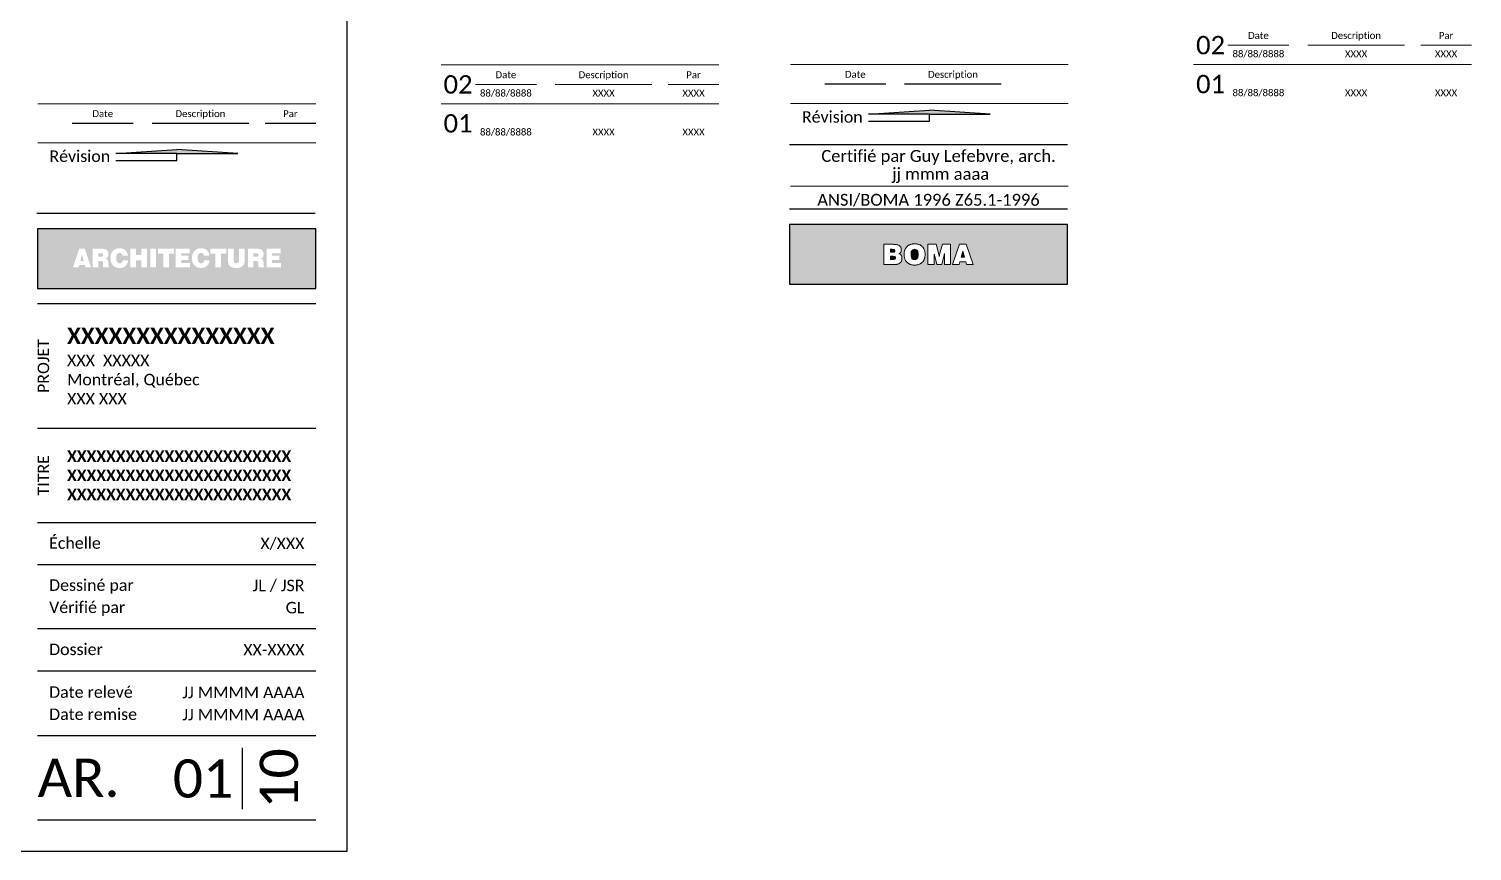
# Paper-space layout 'LEGAL-IMPERIAL' of a CAD drawing. Header units: inches. Extents: x 0 to 19.8, y 0 to 8.5.
# Drawn here: x 12.36 to 19.79, y 0 to 4.23 of the extents above; entities that cross this region are included whole.
import ezdxf
from ezdxf.enums import TextEntityAlignment as Align

# ---------------------------------------------------------------- set-up
doc = ezdxf.new("R2010")
doc.units = ezdxf.units.IN
doc.header["$LTSCALE"] = 25
doc.header["$MEASUREMENT"] = 0
doc.layers.add('CARTOUCHE', color=7, linetype='Continuous')
doc.styles.add('Cartouche', font='calibri.ttf')
doc.styles.get("Standard").update_dxf_attribs({"font": 'stylu.ttf'})

psp = doc.layouts.new('LEGAL-IMPERIAL')

# ---------------------------------------------------------------- hatches: boundary and pattern name
h = psp.add_hatch(color=256)
h.paths.add_polyline_path([(13.8391, 3.2035), (12.4066, 3.2035), (12.4066, 2.8965), (13.8391, 2.8965)])
h.paths.add_polyline_path([(12.6205, 3.1012), (12.6499, 3.1012), (12.6817, 3.0045), (12.6529, 3.0045), (12.6495, 3.0172), (12.6207, 3.0172), (12.6172, 3.0045), (12.5887, 3.0045)], flags=16)
h.paths.add_polyline_path([(12.6899, 3.1012), (12.7332, 3.1012), (12.7399, 3.101), (12.7458, 3.1004), (12.7511, 3.0994), (12.7557, 3.0981), (12.7596, 3.0963), (12.7623, 3.0946), (12.7656, 3.0913), (12.7682, 3.0872), (12.77, 3.0822), (12.7708, 3.0764), (12.7709, 3.0733), (12.7704, 3.0673), (12.769, 3.0621), (12.7673, 3.0586), (12.7642, 3.0547), (12.76, 3.0514), (12.7563, 3.0493), (12.7617, 3.0474), (12.7667, 3.0438), (12.7693, 3.0385), (12.7706, 3.0331), (12.771, 3.0279), (12.7715, 3.0141), (12.773, 3.0087), (12.7741, 3.008), (12.7741, 3.0045), (12.7449, 3.0045), (12.7438, 3.01), (12.7437, 3.0105), (12.7433, 3.0145), (12.7433, 3.0242), (12.7426, 3.0305), (12.7406, 3.0347), (12.7405, 3.0348), (12.7367, 3.037), (12.731, 3.0378), (12.7186, 3.0378), (12.7186, 3.0045), (12.6899, 3.0045)], flags=16)
h.paths.add_polyline_path([(12.784, 3.0702), (12.7856, 3.0754), (12.7876, 3.0801), (12.7901, 3.0845), (12.7936, 3.0893), (12.7979, 3.0935), (12.8018, 3.0965), (12.806, 3.0989), (12.8107, 3.1009), (12.8156, 3.1023), (12.8209, 3.1033), (12.8271, 3.1036), (12.8338, 3.1034), (12.8394, 3.1027), (12.8445, 3.1014), (12.8492, 3.0997), (12.8535, 3.0975), (12.8583, 3.0941), (12.8623, 3.0899), (12.8652, 3.0858), (12.8676, 3.0812), (12.8694, 3.0761), (12.8707, 3.0706), (12.8714, 3.0645), (12.8436, 3.0645), (12.8425, 3.0704), (12.84, 3.0747), (12.8392, 3.0758), (12.8352, 3.0783), (12.8299, 3.0794), (12.8283, 3.0795), (12.823, 3.0787), (12.8187, 3.0764), (12.8155, 3.0729), (12.8135, 3.0689), (12.8122, 3.0639), (12.8114, 3.058), (12.8112, 3.0527), (12.8116, 3.0462), (12.8125, 3.0405), (12.8141, 3.0358), (12.8158, 3.0327), (12.8192, 3.029), (12.8236, 3.0268), (12.8289, 3.026), (12.8291, 3.026), (12.8345, 3.0268), (12.8388, 3.0291), (12.8398, 3.0301), (12.8425, 3.0343), (12.8442, 3.0396), (12.8444, 3.0419), (12.8719, 3.0419), (12.8713, 3.0359), (12.87, 3.0303), (12.8683, 3.0252), (12.8659, 3.0206), (12.8631, 3.0164), (12.8594, 3.0124), (12.8556, 3.0093), (12.8515, 3.0068), (12.8469, 3.0047), (12.8421, 3.0033), (12.8367, 3.0023), (12.8297, 3.0017), (12.8229, 3.002), (12.8175, 3.0028), (12.8124, 3.0041), (12.8077, 3.0058), (12.8033, 3.0081), (12.7992, 3.0109), (12.7949, 3.0148), (12.7913, 3.0193), (12.7886, 3.0235), (12.7864, 3.0281), (12.7846, 3.0331), (12.7833, 3.0383), (12.7825, 3.0441), (12.782, 3.0501), (12.782, 3.0527), (12.7822, 3.0589), (12.7829, 3.0647)], flags=16)
h.paths.add_polyline_path([(12.8841, 3.1012), (12.9132, 3.1012), (12.9132, 3.0683), (12.9402, 3.0683), (12.9402, 3.1012), (12.9692, 3.1012), (12.9692, 3.0045), (12.9402, 3.0045), (12.9402, 3.0419), (12.9132, 3.0419), (12.9132, 3.0045), (12.8841, 3.0045)], flags=16)
h.paths.add_polyline_path([(12.9867, 3.1012), (13.0163, 3.1012), (13.0163, 3.0045), (12.9867, 3.0045)], flags=16)
h.paths.add_polyline_path([(13.027, 3.1012), (13.108, 3.1012), (13.108, 3.0757), (13.082, 3.0757), (13.082, 3.0045), (13.053, 3.0045), (13.053, 3.0757), (13.027, 3.0757)], flags=16)
h.paths.add_polyline_path([(13.1174, 3.1012), (13.1896, 3.1012), (13.1896, 3.078), (13.1464, 3.078), (13.1464, 3.0651), (13.1829, 3.0651), (13.1829, 3.0429), (13.1464, 3.0429), (13.1464, 3.028), (13.1914, 3.028), (13.1914, 3.0045), (13.1174, 3.0045)], flags=16)
h.paths.add_polyline_path([(13.2013, 3.0589), (13.202, 3.0647), (13.2031, 3.0702), (13.2047, 3.0754), (13.2067, 3.0801), (13.2092, 3.0845), (13.2127, 3.0893), (13.217, 3.0935), (13.2209, 3.0965), (13.2252, 3.0989), (13.2298, 3.1009), (13.2348, 3.1023), (13.24, 3.1033), (13.2461, 3.1036), (13.2529, 3.1034), (13.2585, 3.1027), (13.2635, 3.1014), (13.2683, 3.0997), (13.2726, 3.0975), (13.2774, 3.094), (13.2814, 3.0899), (13.2844, 3.0858), (13.2867, 3.0812), (13.2885, 3.0761), (13.2898, 3.0706), (13.2905, 3.0645), (13.2627, 3.0645), (13.2616, 3.0704), (13.2591, 3.0747), (13.2583, 3.0758), (13.2542, 3.0783), (13.249, 3.0794), (13.2474, 3.0795), (13.242, 3.0787), (13.2377, 3.0764), (13.2346, 3.0729), (13.2327, 3.0689), (13.2313, 3.0639), (13.2305, 3.058), (13.2304, 3.0527), (13.2306, 3.0462), (13.2316, 3.0405), (13.2332, 3.0358), (13.2349, 3.0327), (13.2383, 3.029), (13.2427, 3.0268), (13.248, 3.026), (13.2482, 3.026), (13.2535, 3.0268), (13.2579, 3.0291), (13.2589, 3.0301), (13.2616, 3.0343), (13.2632, 3.0396), (13.2635, 3.0419), (13.291, 3.0419), (13.2903, 3.0359), (13.2891, 3.0303), (13.2873, 3.0252), (13.285, 3.0206), (13.2822, 3.0164), (13.2785, 3.0124), (13.2747, 3.0093), (13.2706, 3.0068), (13.266, 3.0047), (13.2612, 3.0033), (13.2558, 3.0023), (13.2487, 3.0017), (13.2419, 3.002), (13.2365, 3.0028), (13.2314, 3.0041), (13.2268, 3.0058), (13.2224, 3.0081), (13.2183, 3.0109), (13.2141, 3.0148), (13.2104, 3.0193), (13.2077, 3.0235), (13.2055, 3.0281), (13.2037, 3.0331), (13.2024, 3.0383), (13.2015, 3.0441), (13.2011, 3.0501), (13.2011, 3.0527)], flags=16)
h.paths.add_polyline_path([(13.2962, 3.1012), (13.3773, 3.1012), (13.3773, 3.0757), (13.3513, 3.0757), (13.3513, 3.0045), (13.3222, 3.0045), (13.3222, 3.0757), (13.2962, 3.0757)], flags=16)
h.paths.add_polyline_path([(13.3864, 3.1012), (13.4154, 3.1012), (13.4154, 3.0416), (13.416, 3.0352), (13.4179, 3.0308), (13.4186, 3.0298), (13.4223, 3.0274), (13.4278, 3.0263), (13.4294, 3.0262), (13.4352, 3.027), (13.4393, 3.0291), (13.4399, 3.0297), (13.4421, 3.0337), (13.443, 3.0395), (13.4431, 3.0416), (13.4431, 3.1012), (13.4721, 3.1012), (13.4721, 3.0391), (13.4717, 3.0331), (13.4707, 3.0274), (13.4691, 3.0224), (13.4667, 3.0179), (13.4638, 3.0139), (13.4611, 3.0114), (13.4576, 3.0087), (13.4535, 3.0064), (13.449, 3.0045), (13.444, 3.0032), (13.4386, 3.0023), (13.4327, 3.0018), (13.4294, 3.0018), (13.4232, 3.002), (13.4175, 3.0026), (13.4123, 3.0038), (13.4075, 3.0053), (13.4033, 3.0074), (13.3983, 3.0105), (13.3939, 3.015), (13.3911, 3.0191), (13.3889, 3.0238), (13.3874, 3.0289), (13.3866, 3.0346), (13.3864, 3.0391)], flags=16)
h.paths.add_polyline_path([(13.489, 3.1012), (13.5323, 3.1012), (13.5389, 3.101), (13.5449, 3.1004), (13.5501, 3.0994), (13.5547, 3.0981), (13.5586, 3.0963), (13.5613, 3.0946), (13.5647, 3.0913), (13.5673, 3.0872), (13.569, 3.0822), (13.5698, 3.0764), (13.5699, 3.0733), (13.5695, 3.0673), (13.5681, 3.0621), (13.5664, 3.0586), (13.5632, 3.0547), (13.5591, 3.0514), (13.5554, 3.0493), (13.5607, 3.0474), (13.5657, 3.0439), (13.5684, 3.0385), (13.5697, 3.0331), (13.5701, 3.0279), (13.5705, 3.0144), (13.5706, 3.0141), (13.572, 3.0087), (13.5732, 3.008), (13.5732, 3.0045), (13.5439, 3.0045), (13.5428, 3.0101), (13.5423, 3.0145), (13.5423, 3.0242), (13.5417, 3.0305), (13.5397, 3.0347), (13.5396, 3.0348), (13.5358, 3.037), (13.53, 3.0378), (13.5177, 3.0378), (13.5177, 3.0045), (13.489, 3.0045)], flags=16)
h.paths.add_polyline_path([(13.5849, 3.1012), (13.6571, 3.1012), (13.6571, 3.078), (13.6139, 3.078), (13.6139, 3.0651), (13.6504, 3.0651), (13.6504, 3.0429), (13.6139, 3.0429), (13.6139, 3.028), (13.6589, 3.028), (13.6589, 3.0045), (13.5849, 3.0045)], flags=16)
h.paths.add_polyline_path([(12.6352, 3.071), (12.626, 3.0375), (12.6443, 3.0375)], flags=0)
h.paths.add_polyline_path([(12.744, 3.0686), (12.7428, 3.0741), (12.7414, 3.0758), (12.7376, 3.0772), (12.7314, 3.0777), (12.731, 3.0777), (12.7186, 3.0777), (12.7186, 3.0596), (12.7318, 3.0596), (12.7379, 3.0602), (12.7414, 3.0616), (12.7437, 3.0658)], flags=0)
h.paths.add_polyline_path([(13.5418, 3.0741), (13.5404, 3.0758), (13.5366, 3.0772), (13.5305, 3.0777), (13.5301, 3.0777), (13.5177, 3.0777), (13.5177, 3.0596), (13.5309, 3.0596), (13.537, 3.0602), (13.5404, 3.0616), (13.5428, 3.0658), (13.543, 3.0686)], flags=0)
at = {"layer": 'CARTOUCHE'}
h = psp.add_hatch(color=256, dxfattribs=at)
h.dxf.hatch_style = 1
h.paths.add_polyline_path([(16.997, 3.8148), (16.6832, 3.7935), (16.997, 3.7935), (17.3107, 3.7935)])
h = psp.add_hatch(color=256, dxfattribs=at)
h.dxf.hatch_style = 1
h.paths.add_polyline_path([(13.1232, 3.6126), (12.8094, 3.5913), (13.1232, 3.5913), (13.4369, 3.5913)])
h = psp.add_hatch(color=256, dxfattribs=at)
h.dxf.hatch_style = 1
h.paths.add_polyline_path([(17.7087, 3.2251), (16.2762, 3.2251), (16.2762, 2.9181), (17.7087, 2.9181)])
h.paths.add_polyline_path([(16.9894, 3.0195), (16.9894, 3.1237), (17.0316, 3.1237), (17.0459, 3.0721), (17.0465, 3.0695), (17.047, 3.0672), (17.0475, 3.0644), (17.0477, 3.0613), (17.0481, 3.0647), (17.0483, 3.0662), (17.0492, 3.0698), (17.0498, 3.0717), (17.0645, 3.1237), (17.1066, 3.1237), (17.1066, 3.0195), (17.0742, 3.0195), (17.0745, 3.0709), (17.0745, 3.0741), (17.0745, 3.0762), (17.0744, 3.0751), (17.0736, 3.0716), (17.0735, 3.0709), (17.0732, 3.0699), (17.0605, 3.0195), (17.0356, 3.0195), (17.0227, 3.0691), (17.0219, 3.072), (17.0217, 3.0727), (17.0218, 3.0702), (17.0218, 3.0699), (17.0218, 3.0195)], flags=16)
h.paths.add_polyline_path([(16.9488, 3.0228), (16.9462, 3.0215), (16.9434, 3.0204), (16.9405, 3.0194), (16.9375, 3.0186), (16.9344, 3.0179), (16.9312, 3.0174), (16.9279, 3.017), (16.9245, 3.0168), (16.921, 3.0167), (16.9175, 3.0168), (16.9141, 3.017), (16.9108, 3.0174), (16.9076, 3.0179), (16.9045, 3.0186), (16.9015, 3.0194), (16.8986, 3.0204), (16.8959, 3.0215), (16.8932, 3.0228), (16.8906, 3.0242), (16.8882, 3.0258), (16.8858, 3.0276), (16.8836, 3.0294), (16.8815, 3.0315), (16.8795, 3.0336), (16.8776, 3.0359), (16.876, 3.0382), (16.8744, 3.0407), (16.873, 3.0433), (16.8717, 3.0459), (16.8706, 3.0487), (16.8697, 3.0516), (16.8688, 3.0546), (16.8682, 3.0577), (16.8677, 3.0609), (16.8673, 3.0642), (16.867, 3.0677), (16.8669, 3.0714), (16.867, 3.0751), (16.8672, 3.0785), (16.8676, 3.0818), (16.8681, 3.0851), (16.8688, 3.0882), (16.8696, 3.0912), (16.8705, 3.0941), (16.8716, 3.0969), (16.8729, 3.0996), (16.8743, 3.1021), (16.8758, 3.1046), (16.8775, 3.107), (16.8793, 3.1092), (16.8814, 3.1115), (16.8836, 3.1136), (16.8859, 3.1155), (16.8882, 3.1172), (16.8907, 3.1188), (16.8932, 3.1202), (16.8959, 3.1215), (16.8987, 3.1226), (16.9015, 3.1236), (16.9045, 3.1244), (16.9076, 3.1251), (16.9108, 3.1256), (16.9141, 3.126), (16.9175, 3.1262), (16.921, 3.1263), (16.9246, 3.1262), (16.928, 3.126), (16.9313, 3.1256), (16.9345, 3.1251), (16.9376, 3.1244), (16.9406, 3.1236), (16.9435, 3.1226), (16.9462, 3.1215), (16.9489, 3.1202), (16.9514, 3.1188), (16.9539, 3.1172), (16.9562, 3.1154), (16.9585, 3.1135), (16.9605, 3.1116), (16.9626, 3.1094), (16.9644, 3.1072), (16.9661, 3.1048), (16.9676, 3.1023), (16.969, 3.0998), (16.9703, 3.0971), (16.9714, 3.0943), (16.9724, 3.0914), (16.9732, 3.0884), (16.9739, 3.0853), (16.9744, 3.0821), (16.9748, 3.0788), (16.975, 3.0754), (16.9751, 3.0717), (16.975, 3.068), (16.9748, 3.0646), (16.9744, 3.0613), (16.9739, 3.058), (16.9733, 3.0549), (16.9725, 3.0519), (16.9715, 3.049), (16.9704, 3.0462), (16.9692, 3.0435), (16.9678, 3.041), (16.9662, 3.0385), (16.9646, 3.0361), (16.9627, 3.0338), (16.9607, 3.0317), (16.9605, 3.0315), (16.9584, 3.0294), (16.9562, 3.0276), (16.9539, 3.0258), (16.9514, 3.0242)], flags=16)
h.paths.add_polyline_path([(16.9303, 3.0472), (16.9276, 3.046), (16.9245, 3.0453), (16.921, 3.0451), (16.9204, 3.0451), (16.917, 3.0454), (16.914, 3.0462), (16.9113, 3.0474), (16.9091, 3.0491), (16.9072, 3.0513), (16.9062, 3.0527), (16.9052, 3.055), (16.9043, 3.0576), (16.9035, 3.0606), (16.9031, 3.0639), (16.9028, 3.0675), (16.9027, 3.0715), (16.9027, 3.0744), (16.9029, 3.0781), (16.9034, 3.0816), (16.904, 3.0846), (16.9049, 3.0874), (16.9059, 3.0897), (16.9073, 3.0921), (16.9094, 3.0943), (16.9118, 3.0959), (16.9145, 3.0971), (16.9176, 3.0978), (16.921, 3.098), (16.9216, 3.098), (16.925, 3.0977), (16.928, 3.0969), (16.9307, 3.0957), (16.933, 3.094), (16.9349, 3.0918), (16.9357, 3.0904), (16.9368, 3.0881), (16.9377, 3.0855), (16.9384, 3.0825), (16.9389, 3.0792), (16.9392, 3.0756), (16.9393, 3.0715), (16.9392, 3.0687), (16.939, 3.0649), (16.9386, 3.0615), (16.9379, 3.0584), (16.9371, 3.0557), (16.9361, 3.0534), (16.9348, 3.0511), (16.9326, 3.0488)], flags=0)
h.paths.add_polyline_path([(17.1156, 3.0195), (17.1516, 3.1237), (17.1866, 3.1237), (17.2227, 3.0195), (17.1879, 3.0195), (17.1841, 3.0329), (17.154, 3.0329), (17.1501, 3.0195)], flags=16)
h.paths.add_polyline_path([(16.8522, 3.035), (16.8505, 3.0325), (16.8486, 3.0302), (16.8463, 3.0281), (16.8438, 3.0262), (16.8409, 3.0245), (16.84, 3.0241), (16.8374, 3.0228), (16.8345, 3.0218), (16.8313, 3.0209), (16.8293, 3.0206), (16.8272, 3.0203), (16.8248, 3.0201), (16.8219, 3.0199), (16.8186, 3.0197), (16.815, 3.0196), (16.8109, 3.0195), (16.8085, 3.0195), (16.7622, 3.0195), (16.7622, 3.1237), (16.8052, 3.1237), (16.8093, 3.1237), (16.8131, 3.1236), (16.8165, 3.1235), (16.8195, 3.1234), (16.8222, 3.1233), (16.8245, 3.1231), (16.8249, 3.123), (16.8285, 3.1225), (16.8317, 3.1218), (16.8343, 3.121), (16.835, 3.1208), (16.8381, 3.1195), (16.841, 3.1179), (16.8435, 3.1162), (16.8458, 3.1142), (16.8477, 3.1119), (16.8483, 3.1111), (16.8498, 3.1085), (16.851, 3.1057), (16.8518, 3.1028), (16.8524, 3.0997), (16.8526, 3.0963), (16.8526, 3.0955), (16.8524, 3.0922), (16.8519, 3.089), (16.851, 3.0861), (16.8497, 3.0834), (16.8493, 3.0828), (16.8475, 3.0802), (16.8453, 3.078), (16.8427, 3.0763), (16.8404, 3.0753), (16.8435, 3.0742), (16.8462, 3.0728), (16.8487, 3.071), (16.8508, 3.0688), (16.8521, 3.0671), (16.8535, 3.0646), (16.8546, 3.0619), (16.8554, 3.059), (16.8559, 3.0558), (16.8561, 3.0523), (16.8561, 3.0513), (16.856, 3.048), (16.8556, 3.0448), (16.8549, 3.0417), (16.854, 3.0388), (16.8528, 3.036)], flags=16)
h.paths.add_polyline_path([(16.8219, 3.05), (16.8199, 3.0477), (16.8174, 3.0467), (16.8143, 3.0462), (16.8103, 3.046), (16.7967, 3.046), (16.7967, 3.0619), (16.81, 3.0619), (16.8111, 3.0619), (16.8149, 3.0617), (16.8179, 3.0611), (16.82, 3.0601), (16.8206, 3.0596), (16.8222, 3.0573), (16.8227, 3.054), (16.8227, 3.053)], flags=0)
h.paths.add_polyline_path([(17.1603, 3.057), (17.1691, 3.0893), (17.1778, 3.057)], flags=0)
h.paths.add_polyline_path([(16.8173, 3.0849), (16.8155, 3.0841), (16.8126, 3.0835), (16.8086, 3.0833), (16.7967, 3.0833), (16.7967, 3.098), (16.8043, 3.098), (16.8048, 3.098), (16.8093, 3.0978), (16.8128, 3.0976), (16.8154, 3.0971), (16.8173, 3.0963), (16.819, 3.094), (16.8195, 3.0905), (16.8189, 3.087)], flags=0)
h.paths.add_polyline_path([(16.8195, 3.0903), (16.8195, 3.0906), (16.819, 3.094), (16.8173, 3.0963), (16.817, 3.0964), (16.8174, 3.0962), (16.819, 3.094), (16.8195, 3.0905)], flags=0)
h = psp.add_hatch(color=256, dxfattribs=at)
h.dxf.hatch_style = 1
h.paths.add_polyline_path([(16.8174, 3.0962), (16.817, 3.0964), (16.8154, 3.0971), (16.8128, 3.0976), (16.8093, 3.0978), (16.8048, 3.098), (16.8043, 3.098), (16.7967, 3.098), (16.7967, 3.0833), (16.8086, 3.0833), (16.8126, 3.0835), (16.8155, 3.0841), (16.8173, 3.0849), (16.8189, 3.087), (16.8195, 3.0903), (16.8195, 3.0906), (16.819, 3.094)])
h = psp.add_hatch(color=256, dxfattribs=at)
h.dxf.hatch_style = 1
h.paths.add_polyline_path([(16.8219, 3.05), (16.8227, 3.053), (16.8227, 3.054), (16.8222, 3.0573), (16.8206, 3.0596), (16.82, 3.0601), (16.8179, 3.0611), (16.8149, 3.0617), (16.8111, 3.0619), (16.81, 3.0619), (16.7967, 3.0619), (16.7967, 3.046), (16.8103, 3.046), (16.8143, 3.0462), (16.8174, 3.0467), (16.8197, 3.0477), (16.8201, 3.0479)])
h = psp.add_hatch(color=256, dxfattribs=at)
h.dxf.hatch_style = 1
h.paths.add_polyline_path([(16.9389, 3.0792), (16.9384, 3.0825), (16.9377, 3.0855), (16.9368, 3.0881), (16.9357, 3.0904), (16.9349, 3.0918), (16.933, 3.094), (16.9307, 3.0957), (16.928, 3.0969), (16.925, 3.0977), (16.9216, 3.098), (16.921, 3.098), (16.9176, 3.0978), (16.9145, 3.0971), (16.9118, 3.0959), (16.9094, 3.0943), (16.9075, 3.0922), (16.9072, 3.0918), (16.9059, 3.0897), (16.9049, 3.0874), (16.904, 3.0846), (16.9034, 3.0816), (16.9029, 3.0781), (16.9027, 3.0744), (16.9027, 3.0715), (16.9028, 3.0675), (16.9031, 3.0639), (16.9035, 3.0606), (16.9043, 3.0576), (16.9052, 3.055), (16.9062, 3.0527), (16.9072, 3.0513), (16.9091, 3.0491), (16.9113, 3.0474), (16.914, 3.0462), (16.917, 3.0454), (16.9204, 3.0451), (16.921, 3.0451), (16.9245, 3.0453), (16.9276, 3.046), (16.9303, 3.0472), (16.9326, 3.0488), (16.9346, 3.051), (16.9349, 3.0513), (16.9361, 3.0534), (16.9371, 3.0557), (16.9379, 3.0584), (16.9386, 3.0615), (16.939, 3.0649), (16.9392, 3.0687), (16.9393, 3.0715), (16.9392, 3.0756)])
h = psp.add_hatch(color=256, dxfattribs=at)
h.dxf.hatch_style = 1
h.paths.add_polyline_path([(17.1691, 3.0893), (17.1603, 3.057), (17.1778, 3.057)])

# ---------------------------------------------------------------- linework, layer by layer
for p, q in [((16.997, 3.7571), (16.997, 3.7935)), ((16.6832, 3.7571), (16.997, 3.7571)), ((13.1232, 3.5549), (13.1232, 3.5913)), ((17.7087, 3.6353), (16.2762, 3.6353)), ((12.8094, 3.5549), (13.1232, 3.5549)), ((13.8349, 3.2822), (12.4024, 3.2822)), ((17.7087, 3.3039), (16.2762, 3.3039)), ((13.8391, 2.8178), (12.4066, 2.8178)), ((12.4066, 2.1768), (13.8391, 2.1768)), ((12.4066, 1.6924), (13.8391, 1.6924)), ((12.4066, 1.4759), (13.8391, 1.4759)), ((12.4066, 1.1452), (13.8391, 1.1452)), ((12.4066, 0.9286), (13.8391, 0.9286)), ((12.4066, 0.5946), (13.8391, 0.5946)), ((13.4606, 0.2163), (13.4606, 0.5319)), ((12.4066, 0.1609), (13.8391, 0.1609))]:
    psp.add_line(p, q, dxfattribs=at)
at = {"layer": 'CARTOUCHE', "const_width": 0.00564}
for points in [[(18.533, 4.1491), (18.8488, 4.1491)], [(18.9439, 4.1491), (19.4434, 4.1491)], [(19.5253, 4.1491), (19.7882, 4.1491)], [(14.4825, 4.0471), (15.9144, 4.0471)], [(16.281, 4.049), (17.7129, 4.049)], [(18.3563, 4.049), (19.7882, 4.049)], [(14.6592, 3.9469), (14.975, 3.9469)], [(15.0701, 3.9469), (15.5696, 3.9469)], [(15.6515, 3.9469), (15.9144, 3.9469)], [(16.4577, 3.9488), (16.7735, 3.9488)], [(16.8686, 3.9488), (17.3681, 3.9488)], [(12.4072, 3.8468), (13.8391, 3.8468)], [(14.4825, 3.8468), (15.9144, 3.8468)], [(16.281, 3.8487), (17.7129, 3.8487)], [(12.5839, 3.7466), (12.8997, 3.7466)], [(12.9948, 3.7466), (13.4943, 3.7466)], [(13.5762, 3.7466), (13.8391, 3.7466)], [(12.4072, 3.6465), (13.8391, 3.6465)], [(16.281, 3.4225), (17.7129, 3.4225)]]:
    psp.add_lwpolyline(points, dxfattribs=at)
at = {"layer": 'CARTOUCHE'}
for points in [[(16.997, 3.7935), (16.6832, 3.7935), (16.997, 3.8148)], [(16.997, 3.7935), (17.3107, 3.7935), (16.997, 3.8148)], [(13.1232, 3.5913), (12.8094, 3.5913), (13.1232, 3.6126)], [(13.1232, 3.5913), (13.4369, 3.5913), (13.1232, 3.6126)]]:
    psp.add_lwpolyline(points, dxfattribs=at)
for points in [[(13.8391, 3.2035), (12.4066, 3.2035), (12.4066, 2.8965), (13.8391, 2.8965), (13.8391, 3.2035)], [(17.7087, 3.2251), (16.2762, 3.2251), (16.2762, 2.9181), (17.7087, 2.9181), (17.7087, 3.2251)]]:
    psp.add_lwpolyline(points, close=True, dxfattribs=at)
at = {"layer": 'CARTOUCHE', "color": 7, "lineweight": 0}
for points in [[(16.8052, 3.1237), (16.7622, 3.1237), (16.7622, 3.0195), (16.8085, 3.0195), (16.8109, 3.0195), (16.815, 3.0196), (16.8186, 3.0197), (16.8219, 3.0199), (16.8248, 3.0201), (16.8272, 3.0203), (16.8293, 3.0206), (16.8313, 3.0209), (16.8345, 3.0218), (16.8374, 3.0228), (16.84, 3.0241), (16.8409, 3.0245), (16.8438, 3.0262), (16.8463, 3.0281), (16.8486, 3.0302), (16.8505, 3.0325), (16.8522, 3.035), (16.8528, 3.036), (16.854, 3.0388), (16.8549, 3.0417), (16.8556, 3.0448)], [(16.8524, 3.0997), (16.8518, 3.1028), (16.851, 3.1057), (16.8498, 3.1085), (16.8483, 3.1111), (16.8477, 3.1119), (16.8458, 3.1142), (16.8435, 3.1162), (16.841, 3.1179), (16.8381, 3.1195), (16.835, 3.1208), (16.8343, 3.121), (16.8317, 3.1218), (16.8285, 3.1225), (16.8249, 3.123), (16.8245, 3.1231), (16.8222, 3.1233), (16.8195, 3.1234), (16.8165, 3.1235), (16.8131, 3.1236), (16.8093, 3.1237), (16.8052, 3.1237)], [(16.921, 3.1263), (16.9175, 3.1262), (16.9141, 3.126), (16.9108, 3.1256), (16.9076, 3.1251), (16.9045, 3.1244), (16.9015, 3.1236), (16.8987, 3.1226), (16.8959, 3.1215), (16.8932, 3.1202), (16.8907, 3.1188), (16.8882, 3.1172), (16.8859, 3.1155), (16.8836, 3.1136), (16.8815, 3.1116), (16.8813, 3.1114), (16.8793, 3.1092), (16.8775, 3.107), (16.8758, 3.1046), (16.8743, 3.1021), (16.8729, 3.0996)], [(16.9692, 3.0435), (16.9704, 3.0462), (16.9715, 3.049), (16.9725, 3.0519), (16.9733, 3.0549), (16.9739, 3.058), (16.9744, 3.0613), (16.9748, 3.0646), (16.975, 3.068), (16.9751, 3.0715), (16.9751, 3.0718), (16.975, 3.0754), (16.9748, 3.0788), (16.9744, 3.0821), (16.9739, 3.0853), (16.9732, 3.0884), (16.9724, 3.0914), (16.9714, 3.0943), (16.9703, 3.0971), (16.969, 3.0998), (16.9676, 3.1023), (16.9661, 3.1048), (16.9644, 3.1072), (16.9626, 3.1094), (16.9605, 3.1116), (16.9585, 3.1135), (16.9562, 3.1154), (16.9539, 3.1172), (16.9514, 3.1188), (16.9489, 3.1202), (16.9462, 3.1215), (16.9435, 3.1226), (16.9406, 3.1236), (16.9376, 3.1244), (16.9345, 3.1251), (16.9313, 3.1256), (16.928, 3.126), (16.9246, 3.1262), (16.921, 3.1263)], [(17.0316, 3.1237), (16.9894, 3.1237), (16.9894, 3.0195), (17.0218, 3.0195), (17.0218, 3.0699), (17.0218, 3.0702), (17.0217, 3.0727)], [(17.0477, 3.0613), (17.0475, 3.0644), (17.047, 3.0672), (17.0465, 3.0695), (17.0459, 3.0721), (17.0316, 3.1237)], [(17.1066, 3.1237), (17.0645, 3.1237), (17.0498, 3.0717), (17.0492, 3.0698), (17.0483, 3.0662), (17.0481, 3.0647), (17.0478, 3.0616)], [(17.0745, 3.0762), (17.0745, 3.0741), (17.0745, 3.0709), (17.0742, 3.0195), (17.1066, 3.0195), (17.1066, 3.1237)], [(17.0745, 3.0762), (17.0745, 3.0741), (17.0745, 3.0709), (17.0742, 3.0195), (17.1066, 3.0195), (17.1066, 3.1237)], [(17.1866, 3.1237), (17.1516, 3.1237), (17.1156, 3.0195), (17.1501, 3.0195), (17.154, 3.0329), (17.1841, 3.0329)], [(17.1841, 3.0329), (17.1879, 3.0195), (17.2227, 3.0195), (17.1866, 3.1237)], [(17.1841, 3.0329), (17.1879, 3.0195), (17.2227, 3.0195), (17.1866, 3.1237)], [(16.8043, 3.098), (16.8048, 3.098), (16.8093, 3.0978), (16.8128, 3.0976), (16.8154, 3.0971), (16.817, 3.0964), (16.8174, 3.0962), (16.819, 3.094), (16.8195, 3.0906), (16.8195, 3.0903), (16.8189, 3.087), (16.8173, 3.0849), (16.8155, 3.0841), (16.8126, 3.0835), (16.8086, 3.0833), (16.7967, 3.0833)], [(16.8043, 3.098), (16.8048, 3.098), (16.8093, 3.0978), (16.8128, 3.0976), (16.8154, 3.0971), (16.817, 3.0964), (16.8174, 3.0962), (16.819, 3.094), (16.8195, 3.0906), (16.8195, 3.0903), (16.8189, 3.087), (16.8173, 3.0849), (16.8155, 3.0841), (16.8126, 3.0835), (16.8086, 3.0833), (16.7967, 3.0833)], [(16.7967, 3.0833), (16.7967, 3.098), (16.8043, 3.098)], [(16.81, 3.0619), (16.8111, 3.0619), (16.8149, 3.0617), (16.8179, 3.0611), (16.82, 3.0601), (16.8206, 3.0596), (16.8222, 3.0573), (16.8227, 3.054), (16.8227, 3.053), (16.8219, 3.05), (16.8201, 3.0479), (16.8197, 3.0477), (16.8174, 3.0467), (16.8143, 3.0462), (16.8103, 3.046), (16.7967, 3.046)], [(16.81, 3.0619), (16.8111, 3.0619), (16.8149, 3.0617), (16.8179, 3.0611), (16.82, 3.0601), (16.8206, 3.0596), (16.8222, 3.0573), (16.8227, 3.054), (16.8227, 3.053), (16.8219, 3.05), (16.8201, 3.0479), (16.8197, 3.0477), (16.8174, 3.0467), (16.8143, 3.0462), (16.8103, 3.046), (16.7967, 3.046)], [(16.7967, 3.046), (16.7967, 3.0619), (16.81, 3.0619)], [(16.8546, 3.0619), (16.8535, 3.0646), (16.8521, 3.0671), (16.8508, 3.0688), (16.8487, 3.071), (16.8462, 3.0728), (16.8435, 3.0742), (16.8404, 3.0753), (16.8427, 3.0763), (16.8453, 3.078), (16.8475, 3.0802), (16.8493, 3.0828)], [(16.8493, 3.0828), (16.8497, 3.0834), (16.851, 3.0861), (16.8519, 3.089), (16.8524, 3.0922), (16.8526, 3.0955), (16.8526, 3.0963), (16.8524, 3.0997)], [(16.8493, 3.0828), (16.8497, 3.0834), (16.851, 3.0861), (16.8519, 3.089), (16.8524, 3.0922), (16.8526, 3.0955), (16.8526, 3.0963), (16.8524, 3.0997)], [(16.8556, 3.0448), (16.856, 3.048), (16.8561, 3.0513), (16.8561, 3.0523), (16.8559, 3.0558), (16.8554, 3.059), (16.8546, 3.0619)], [(16.8556, 3.0448), (16.856, 3.048), (16.8561, 3.0513), (16.8561, 3.0523), (16.8559, 3.0558), (16.8554, 3.059), (16.8546, 3.0619)], [(16.8729, 3.0996), (16.8716, 3.0969), (16.8705, 3.0941), (16.8696, 3.0912), (16.8688, 3.0882), (16.8681, 3.0851), (16.8676, 3.0818), (16.8672, 3.0785), (16.867, 3.0751), (16.8669, 3.0715), (16.8669, 3.0712), (16.867, 3.0677), (16.8673, 3.0642), (16.8677, 3.0609), (16.8682, 3.0577), (16.8688, 3.0546), (16.8697, 3.0516), (16.8706, 3.0487), (16.8717, 3.0459), (16.873, 3.0433), (16.8744, 3.0407), (16.876, 3.0382), (16.8776, 3.0359), (16.8795, 3.0336), (16.8815, 3.0315), (16.8815, 3.0315), (16.8836, 3.0294), (16.8858, 3.0276), (16.8882, 3.0258), (16.8906, 3.0242), (16.8932, 3.0228), (16.8959, 3.0215), (16.8986, 3.0204), (16.9015, 3.0194), (16.9045, 3.0186), (16.9076, 3.0179), (16.9108, 3.0174), (16.9141, 3.017), (16.9175, 3.0168), (16.921, 3.0167), (16.9245, 3.0168), (16.9279, 3.017), (16.9312, 3.0174), (16.9344, 3.0179), (16.9375, 3.0186), (16.9405, 3.0194), (16.9434, 3.0204), (16.9462, 3.0215), (16.9488, 3.0228), (16.9514, 3.0242), (16.9539, 3.0258), (16.9562, 3.0276), (16.9584, 3.0294), (16.9605, 3.0315), (16.9607, 3.0317), (16.9627, 3.0338), (16.9646, 3.0361), (16.9662, 3.0385), (16.9678, 3.041), (16.9692, 3.0435)], [(16.921, 3.0451), (16.9204, 3.0451), (16.917, 3.0454), (16.914, 3.0462), (16.9113, 3.0474), (16.9091, 3.0491), (16.9072, 3.0513), (16.9062, 3.0527), (16.9052, 3.055), (16.9043, 3.0576), (16.9035, 3.0606), (16.9031, 3.0639), (16.9028, 3.0675), (16.9027, 3.0715), (16.9027, 3.0744), (16.9029, 3.0781), (16.9034, 3.0816), (16.904, 3.0846), (16.9049, 3.0874), (16.9059, 3.0897), (16.9072, 3.0918), (16.9075, 3.0922), (16.9094, 3.0943), (16.9118, 3.0959), (16.9145, 3.0971), (16.9176, 3.0978), (16.921, 3.098)], [(16.921, 3.098), (16.9216, 3.098), (16.925, 3.0977), (16.928, 3.0969), (16.9307, 3.0957), (16.933, 3.094), (16.9349, 3.0918), (16.9357, 3.0904), (16.9368, 3.0881), (16.9377, 3.0855), (16.9384, 3.0825), (16.9389, 3.0792), (16.9392, 3.0756), (16.9393, 3.0715), (16.9392, 3.0687), (16.939, 3.0649), (16.9386, 3.0615), (16.9379, 3.0584), (16.9371, 3.0557), (16.9361, 3.0534), (16.9349, 3.0513), (16.9346, 3.051), (16.9326, 3.0488), (16.9303, 3.0472), (16.9276, 3.046), (16.9245, 3.0453), (16.921, 3.0451)], [(17.0217, 3.0727), (17.0219, 3.072), (17.0227, 3.0691), (17.0356, 3.0195)], [(17.0356, 3.0195), (17.0605, 3.0195), (17.0732, 3.0699), (17.0735, 3.0709), (17.0736, 3.0716), (17.0744, 3.0751), (17.0745, 3.0762)], [(17.1603, 3.057), (17.1691, 3.0893)], [(17.1691, 3.0893), (17.1778, 3.057), (17.1603, 3.057)], [(17.1691, 3.0893), (17.1778, 3.057), (17.1603, 3.057)]]:
    psp.add_lwpolyline(points, dxfattribs=at)
at = {"layer": 'Defpoints'}
psp.add_lwpolyline([(0, 0), (14, 0), (14, 8.5), (0, 8.5)], close=True, dxfattribs=at)

# ---------------------------------------------------------------- texts
at = {"layer": 'CARTOUCHE', "style": 'Cartouche'}
for s, height, p in [('02', 0.09449, (18.4446, 4.1491)), ('88/88/8888', 0.03543, (18.6909, 4.1044)), ('XXXX', 0.03543, (19.1936, 4.1044)), ('XXXX', 0.03543, (19.6567, 4.1044)), ('02', 0.09449, (14.5708, 3.9469)), ('01', 0.09449, (18.4446, 3.9488)), ('88/88/8888', 0.03543, (14.8171, 3.9021)), ('XXXX', 0.03543, (15.3198, 3.9021)), ('XXXX', 0.03543, (15.7829, 3.9021)), ('88/88/8888', 0.03543, (18.6909, 3.904)), ('XXXX', 0.03543, (19.1936, 3.904)), ('XXXX', 0.03543, (19.6567, 3.904)), ('01', 0.09449, (14.5708, 3.7466)), ('88/88/8888', 0.03543, (14.8171, 3.7018)), ('XXXX', 0.03543, (15.3198, 3.7018)), ('XXXX', 0.03543, (15.7829, 3.7018))]:
    psp.add_text(s, height=height, dxfattribs=at).set_placement(p, align=Align.MIDDLE_CENTER)
for s, height, p in [('Date', 0.03543, (18.6909, 4.2165)), ('Description', 0.035433, (19.1936, 4.2165)), ('Par', 0.03543, (19.6567, 4.2165)), ('Date', 0.03543, (14.8171, 4.0143)), ('Description', 0.035433, (15.3198, 4.0143)), ('Par', 0.03543, (15.7829, 4.0143)), ('Date', 0.03543, (16.6156, 4.0162)), ('Description', 0.035433, (17.1184, 4.0162)), ('Date', 0.03543, (12.7418, 3.814)), ('Description', 0.035433, (13.2446, 3.814)), ('Par', 0.03543, (13.7077, 3.814))]:
    psp.add_text(s, height=height, dxfattribs=at).set_placement(p, align=Align.TOP_CENTER)
for s, height, p in [('Révision', 0.05906, (16.4974, 3.7813)), ('Révision', 0.05906, (12.6236, 3.5791)), ('Certifié par Guy Lefebvre, arch.', 0.061139, (17.0443, 3.5735)), (' jj mmm aaaa', 0.061139, (17.0443, 3.4803))]:
    psp.add_text(s, height=height, dxfattribs=at).set_placement(p, align=Align.MIDDLE)
psp.add_text('ANSI/BOMA 1996 Z65.1-1996', height=0.061139, dxfattribs=at).set_placement((16.9925, 3.3039), align=Align.BOTTOM_CENTER)
for s, height, p in [('PROJET', 0.05906, (12.4066, 2.4973)), ('TITRE', 0.05906, (12.4066, 1.9346)), ('10', 0.19685, (13.5501, 0.3741))]:
    psp.add_text(s, height=height, rotation=90, dxfattribs=at).set_placement(p, align=Align.TOP_CENTER)
for s, height, p in [('Échelle', 0.05906, (12.4657, 1.586)), ('Dessiné par', 0.059055, (12.4657, 1.3694)), ('Vérifié par', 0.059055, (12.4657, 1.2553)), ('Dossier', 0.05906, (12.4657, 1.0387)), ('Date relevé', 0.059055, (12.4657, 0.8188)), ('Date remise', 0.059055, (12.4657, 0.7047)), ('AR.', 0.19685, (12.4066, 0.3777))]:
    psp.add_text(s, height=height, dxfattribs=at).set_placement(p, align=Align.MIDDLE_LEFT)
for s, height, p in [('X/XXX', 0.05906, (13.7801, 1.5841)), ('JL / JSR', 0.05906, (13.7801, 1.3676)), ('GL', 0.05906, (13.7801, 1.2534)), ('XX-XXXX', 0.05906, (13.7801, 1.0369)), ('JJ MMMM AAAA', 0.059055, (13.7801, 0.817)), ('JJ MMMM AAAA', 0.059055, (13.7801, 0.7028)), ('01', 0.19685, (13.4136, 0.3741))]:
    psp.add_text(s, height=height, dxfattribs=at).set_placement(p, align=Align.MIDDLE_RIGHT)
at = {"layer": 'CARTOUCHE', "linetype": 'Continuous', "ltscale": 10, "insert": (12.5582, 2.4973), "char_height": 0.083792, "width": 1.090614, "attachment_point": 4}
psp.add_mtext('{\\fCalibri|b1|i0|c0|p34;XXXXXXXXXXXXXXX\\P\\fCalibri|b0|i0|c0|p34;\\H0.70478x;XXX  XXXXX\\PMontréal, Québec\\PXXX XXX}', dxfattribs=at)
at = {"layer": 'CARTOUCHE', "linetype": 'Continuous', "ltscale": 10, "insert": (12.5582, 1.9346), "char_height": 0.059055, "width": 1.178025, "attachment_point": 4, "style": 'Cartouche'}
psp.add_mtext('{\\fCalibri|b1|i0|c0|p34;XXXXXXXXXXXXXXXXXXXXXXX\\PXXXXXXXXXXXXXXXXXXXXXXX\\PXXXXXXXXXXXXXXXXXXXXXXX}', dxfattribs=at)

doc.saveas('drawing.dxf')
